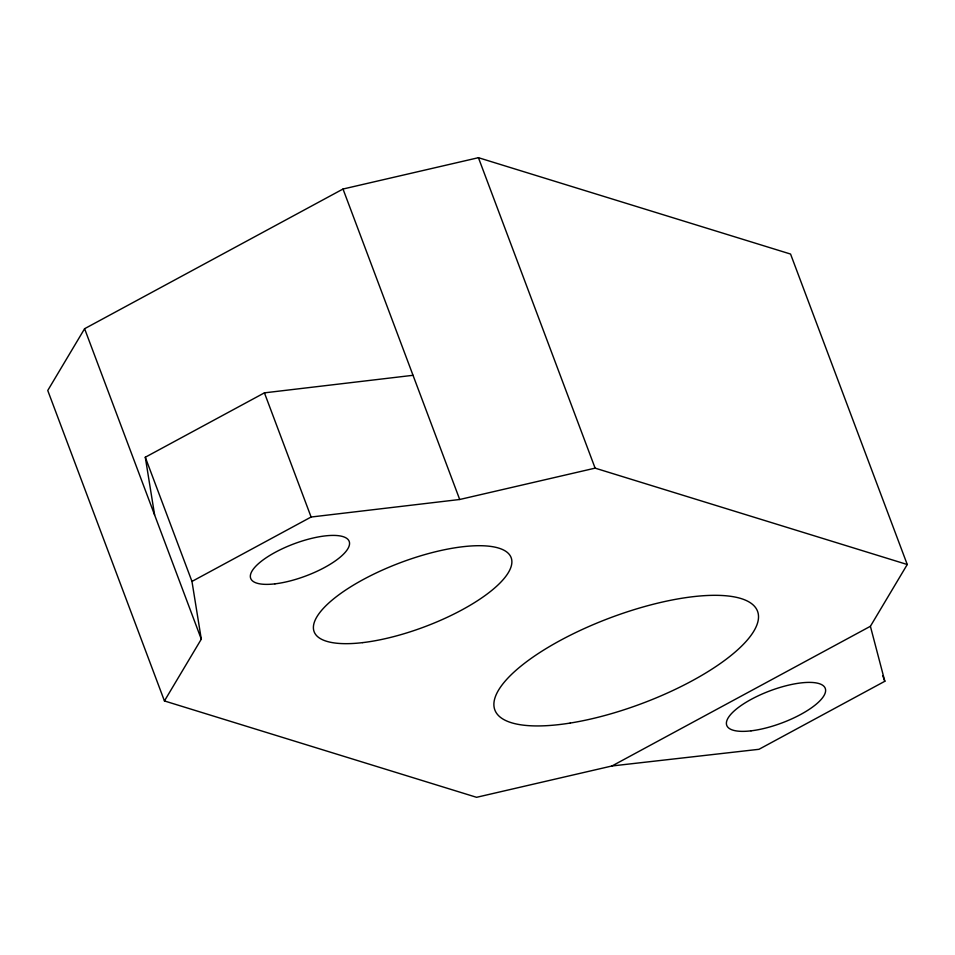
<?xml version="1.0" encoding="UTF-8"?>
<svg xmlns="http://www.w3.org/2000/svg" width="955" height="955" viewBox="0 0 955 955"><rect width="100%" height="100%" fill="white"/><g stroke="black" fill="none" stroke-linecap="round" stroke-linejoin="round"><path stroke-width="1.43" d="M84.601 328.711L47.75 390.488L164.439 700.946L476.569 797.306L611.988 765.97L758.974 749.305L884.831 681.273L870.399 626.289L907.25 564.512L790.561 254.054L478.431 157.694L343.012 189.03L84.601 328.711L201.29 639.17L164.439 700.946M154.615 514.984L145.291 457.242L264.428 392.851L413.026 375.303M201.29 639.17L191.967 581.428L311.103 517.025L459.701 499.489L595.12 468.141L907.25 564.512M611.988 765.97L870.399 626.289M882.73 675.686L884.831 681.273M478.431 157.694L595.12 468.141M343.012 189.03L459.701 499.489M264.428 392.851L311.103 517.025M145.291 457.242L191.967 581.428M362.685 642.62A105.229 34.261 -20.6 0 0 511.88 561.97A105.229 34.261 -20.6 0 0 363.354 579.47A105.229 34.261 -20.6 0 0 362.685 642.62M570.219 723.054A140.313 45.685 -20.6 0 0 758.019 612.788A140.313 45.685 -20.6 0 0 550.367 646.034A140.313 45.685 -20.6 0 0 570.219 723.054M274.956 583.851A52.62 17.13 -20.6 0 0 349.554 543.538A52.62 17.13 -20.6 0 0 275.291 552.288A52.62 17.13 -20.6 0 0 274.956 583.851M751.036 730.838A52.62 17.13 -20.6 0 0 825.621 690.525A52.62 17.13 -20.6 0 0 751.37 699.263A52.62 17.13 -20.6 0 0 751.036 730.838"/></g></svg>
